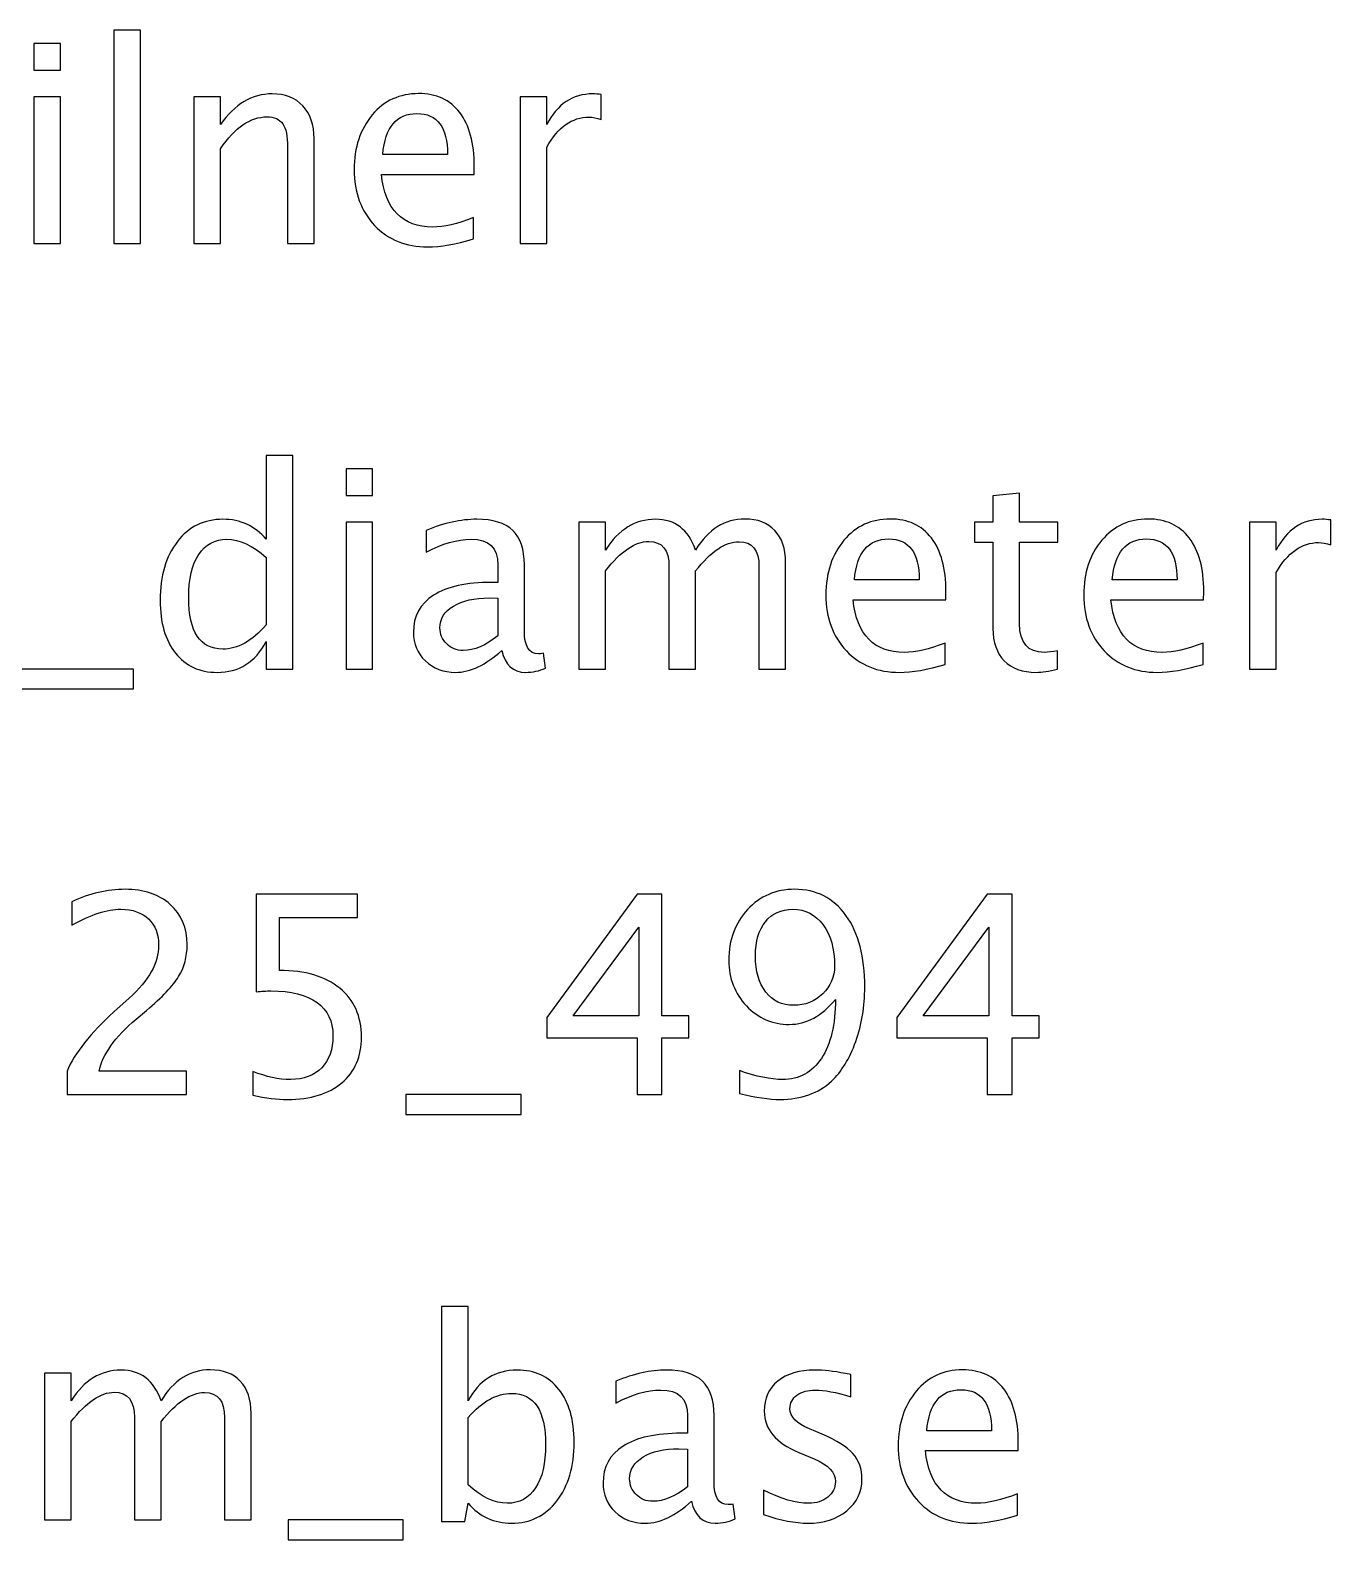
# Model space of a CAD drawing. Header units: centimetres. Extents: x -23.9 to 24.1, y -19.5 to 28.7.
# Drawn here: x 11.66 to 24.09, y 14.28 to 28.71 of the extents above; entities that cross this region are included whole.
import ezdxf

# ---------------------------------------------------------------- set-up
doc = ezdxf.new("R2010")
doc.units = ezdxf.units.CM
doc.header["$MEASUREMENT"] = 0
doc.layers.add('Layer 1', color=7, linetype='Continuous')

msp = doc.modelspace()

# ---------------------------------------------------------------- linework, layer by layer
at = {"layer": 'Layer 1'}
for points, knots in [([(11.6968, 28.32938), (11.6968, 28.32938), (11.6968, 28.58338), (11.6968, 28.58338), (11.6968, 28.58338), (11.6968, 28.58338), (11.9508, 28.58338), (11.9508, 28.58338), (11.9508, 28.58338), (11.9508, 28.58338), (11.9508, 28.32938), (11.9508, 28.32938), (11.9508, 28.32938), (11.9508, 28.32938), (11.6968, 28.32938), (11.6968, 28.32938)], [0, 0, 0, 0, 0.2, 0.2, 0.2, 0.2, 0.4, 0.4, 0.4, 0.4, 0.6, 0.6, 0.6, 0.6, 1, 1, 1, 1]), ([(12.46144, 26.67044), (12.46144, 26.67044), (12.46144, 28.71037), (12.46144, 28.71037), (12.46144, 28.71037), (12.46144, 28.71037), (12.71544, 28.71037), (12.71544, 28.71037), (12.71544, 28.71037), (12.71544, 28.71037), (12.71544, 26.67044), (12.71544, 26.67044), (12.71544, 26.67044), (12.71544, 26.67044), (12.46144, 26.67044), (12.46144, 26.67044)], [0, 0, 0, 0, 0.2, 0.2, 0.2, 0.2, 0.4, 0.4, 0.4, 0.4, 0.6, 0.6, 0.6, 0.6, 1, 1, 1, 1]), ([(11.6968, 26.67044), (11.6968, 26.67044), (11.6968, 28.07273), (11.6968, 28.07273), (11.6968, 28.07273), (11.6968, 28.07273), (11.9508, 28.07273), (11.9508, 28.07273), (11.9508, 28.07273), (11.9508, 28.07273), (11.9508, 26.67044), (11.9508, 26.67044), (11.9508, 26.67044), (11.9508, 26.67044), (11.6968, 26.67044), (11.6968, 26.67044)], [0, 0, 0, 0, 0.2, 0.2, 0.2, 0.2, 0.4, 0.4, 0.4, 0.4, 0.6, 0.6, 0.6, 0.6, 1, 1, 1, 1]), ([(13.22608, 26.67044), (13.22608, 26.67044), (13.22608, 28.07273), (13.22608, 28.07273), (13.22608, 28.07273), (13.22608, 28.07273), (13.48008, 28.07273), (13.48008, 28.07273), (13.48008, 28.07273), (13.48008, 28.07273), (13.48008, 27.80771), (13.48008, 27.80771), (13.48008, 27.80771), (13.61458, 28.00394), (13.7795, 28.10183), (13.97441, 28.10183), (13.97441, 28.10183), (14.097, 28.10183), (14.19445, 28.06347), (14.26633, 27.9863), (14.26633, 27.9863), (14.33821, 27.90957), (14.37437, 27.80594), (14.37437, 27.6763), (14.37437, 27.6763), (14.37437, 27.6763), (14.37437, 26.67044), (14.37437, 26.67044), (14.37437, 26.67044), (14.37437, 26.67044), (14.12037, 26.67044), (14.12037, 26.67044), (14.12037, 26.67044), (14.12037, 26.67044), (14.12037, 27.59339), (14.12037, 27.59339), (14.12037, 27.59339), (14.12037, 27.69746), (14.10494, 27.77155), (14.07451, 27.81564), (14.07451, 27.81564), (14.04364, 27.86018), (13.99293, 27.88223), (13.92193, 27.88223), (13.92193, 27.88223), (13.76583, 27.88223), (13.61854, 27.78037), (13.48008, 27.57664), (13.48008, 27.57664), (13.48008, 27.57664), (13.48008, 26.67044), (13.48008, 26.67044), (13.48008, 26.67044), (13.48008, 26.67044), (13.22608, 26.67044), (13.22608, 26.67044)], [0, 0, 0, 0, 0.06666667, 0.06666667, 0.06666667, 0.06666667, 0.13333333, 0.13333333, 0.13333333, 0.13333333, 0.2, 0.2, 0.2, 0.2, 0.26666667, 0.26666667, 0.26666667, 0.26666667, 0.33333333, 0.33333333, 0.33333333, 0.33333333, 0.4, 0.4, 0.4, 0.4, 0.46666667, 0.46666667, 0.46666667, 0.46666667, 0.53333333, 0.53333333, 0.53333333, 0.53333333, 0.6, 0.6, 0.6, 0.6, 0.66666667, 0.66666667, 0.66666667, 0.66666667, 0.73333333, 0.73333333, 0.73333333, 0.73333333, 0.8, 0.8, 0.8, 0.8, 0.86666667, 0.86666667, 0.86666667, 0.86666667, 1, 1, 1, 1]), ([(15.89749, 26.71542), (15.72683, 26.66427), (15.58087, 26.63869), (15.45916, 26.63869), (15.45916, 26.63869), (15.25146, 26.63869), (15.08257, 26.70748), (14.95249, 26.84462), (14.95249, 26.84462), (14.8224, 26.98177), (14.75713, 27.15948), (14.75713, 27.3782), (14.75713, 27.3782), (14.75713, 27.59031), (14.81446, 27.76449), (14.92955, 27.90075), (14.92955, 27.90075), (15.04465, 28.03657), (15.19193, 28.10448), (15.37141, 28.10448), (15.37141, 28.10448), (15.54118, 28.10448), (15.67259, 28.04407), (15.7652, 27.92324), (15.7652, 27.92324), (15.8578, 27.80241), (15.9041, 27.63132), (15.9041, 27.40951), (15.9041, 27.40951), (15.9041, 27.40951), (15.90278, 27.3319), (15.90278, 27.3319), (15.90278, 27.3319), (15.90278, 27.3319), (15.01643, 27.3319), (15.01643, 27.3319), (15.01643, 27.3319), (15.05347, 26.99676), (15.21707, 26.82919), (15.50679, 26.82919), (15.50679, 26.82919), (15.61306, 26.82919), (15.74315, 26.85918), (15.89749, 26.91915), (15.89749, 26.91915), (15.89749, 26.91915), (15.89749, 26.71542), (15.89749, 26.71542)], [0, 0, 0, 0, 0.07692308, 0.07692308, 0.07692308, 0.07692308, 0.15384615, 0.15384615, 0.15384615, 0.15384615, 0.23076923, 0.23076923, 0.23076923, 0.23076923, 0.30769231, 0.30769231, 0.30769231, 0.30769231, 0.38461538, 0.38461538, 0.38461538, 0.38461538, 0.46153846, 0.46153846, 0.46153846, 0.46153846, 0.53846154, 0.53846154, 0.53846154, 0.53846154, 0.61538462, 0.61538462, 0.61538462, 0.61538462, 0.69230769, 0.69230769, 0.69230769, 0.69230769, 0.76923077, 0.76923077, 0.76923077, 0.76923077, 0.84615385, 0.84615385, 0.84615385, 0.84615385, 1, 1, 1, 1]), ([(16.34243, 26.67044), (16.34243, 26.67044), (16.34243, 28.07273), (16.34243, 28.07273), (16.34243, 28.07273), (16.34243, 28.07273), (16.59643, 28.07273), (16.59643, 28.07273), (16.59643, 28.07273), (16.59643, 28.07273), (16.59643, 27.80771), (16.59643, 27.80771), (16.59643, 27.80771), (16.69741, 28.00394), (16.84381, 28.10183), (17.03608, 28.10183), (17.03608, 28.10183), (17.0621, 28.10183), (17.08944, 28.09963), (17.11766, 28.09522), (17.11766, 28.09522), (17.11766, 28.09522), (17.11766, 27.85754), (17.11766, 27.85754), (17.11766, 27.85754), (17.07356, 27.87209), (17.03476, 27.87958), (17.00124, 27.87958), (17.00124, 27.87958), (16.83985, 27.87958), (16.70491, 27.78433), (16.59643, 27.59339), (16.59643, 27.59339), (16.59643, 27.59339), (16.59643, 26.67044), (16.59643, 26.67044), (16.59643, 26.67044), (16.59643, 26.67044), (16.34243, 26.67044), (16.34243, 26.67044)], [0, 0, 0, 0, 0.09090909, 0.09090909, 0.09090909, 0.09090909, 0.18181818, 0.18181818, 0.18181818, 0.18181818, 0.27272727, 0.27272727, 0.27272727, 0.27272727, 0.36363636, 0.36363636, 0.36363636, 0.36363636, 0.45454545, 0.45454545, 0.45454545, 0.45454545, 0.54545455, 0.54545455, 0.54545455, 0.54545455, 0.63636364, 0.63636364, 0.63636364, 0.63636364, 0.72727273, 0.72727273, 0.72727273, 0.72727273, 0.81818182, 0.81818182, 0.81818182, 0.81818182, 1, 1, 1, 1]), ([(15.02966, 27.5224), (15.02966, 27.5224), (15.64878, 27.5224), (15.64878, 27.5224), (15.64878, 27.5224), (15.64878, 27.78345), (15.55132, 27.91398), (15.35686, 27.91398), (15.35686, 27.91398), (15.16106, 27.91398), (15.05214, 27.78345), (15.02966, 27.5224)], [0, 0, 0, 0, 0.25, 0.25, 0.25, 0.25, 0.5, 0.5, 0.5, 0.5, 1, 1, 1, 1]), ([(13.91644, 22.60468), (13.91644, 22.60468), (13.91644, 22.86794), (13.91644, 22.86794), (13.91644, 22.86794), (13.81281, 22.67127), (13.65671, 22.57293), (13.44813, 22.57293), (13.44813, 22.57293), (13.27879, 22.57293), (13.14562, 22.63423), (13.04861, 22.75726), (13.04861, 22.75726), (12.95159, 22.88029), (12.90308, 23.0483), (12.90308, 23.26129), (12.90308, 23.26129), (12.90308, 23.49412), (12.95821, 23.68153), (13.06801, 23.82353), (13.06801, 23.82353), (13.17825, 23.96508), (13.32289, 24.03607), (13.50237, 24.03607), (13.50237, 24.03607), (13.66861, 24.03607), (13.80708, 23.97257), (13.91644, 23.84513), (13.91644, 23.84513), (13.91644, 23.84513), (13.91644, 24.64461), (13.91644, 24.64461), (13.91644, 24.64461), (13.91644, 24.64461), (14.17044, 24.64461), (14.17044, 24.64461), (14.17044, 24.64461), (14.17044, 24.64461), (14.17044, 22.60468), (14.17044, 22.60468), (14.17044, 22.60468), (14.17044, 22.60468), (13.91644, 22.60468), (13.91644, 22.60468)], [0, 0, 0, 0, 0.08333333, 0.08333333, 0.08333333, 0.08333333, 0.16666667, 0.16666667, 0.16666667, 0.16666667, 0.25, 0.25, 0.25, 0.25, 0.33333333, 0.33333333, 0.33333333, 0.33333333, 0.41666667, 0.41666667, 0.41666667, 0.41666667, 0.5, 0.5, 0.5, 0.5, 0.58333333, 0.58333333, 0.58333333, 0.58333333, 0.66666667, 0.66666667, 0.66666667, 0.66666667, 0.75, 0.75, 0.75, 0.75, 0.83333333, 0.83333333, 0.83333333, 0.83333333, 1, 1, 1, 1]), ([(14.67932, 24.26362), (14.67932, 24.26362), (14.67932, 24.51762), (14.67932, 24.51762), (14.67932, 24.51762), (14.67932, 24.51762), (14.93332, 24.51762), (14.93332, 24.51762), (14.93332, 24.51762), (14.93332, 24.51762), (14.93332, 24.26362), (14.93332, 24.26362), (14.93332, 24.26362), (14.93332, 24.26362), (14.67932, 24.26362), (14.67932, 24.26362)], [0, 0, 0, 0, 0.2, 0.2, 0.2, 0.2, 0.4, 0.4, 0.4, 0.4, 0.6, 0.6, 0.6, 0.6, 1, 1, 1, 1]), ([(21.47645, 22.60512), (21.39796, 22.58351), (21.32961, 22.57293), (21.27184, 22.57293), (21.27184, 22.57293), (21.14219, 22.57293), (21.04121, 22.60997), (20.96889, 22.68405), (20.96889, 22.68405), (20.89613, 22.75814), (20.85997, 22.86088), (20.85997, 22.99274), (20.85997, 22.99274), (20.85997, 22.99274), (20.85997, 23.81647), (20.85997, 23.81647), (20.85997, 23.81647), (20.85997, 23.81647), (20.68447, 23.81647), (20.68447, 23.81647), (20.68447, 23.81647), (20.68447, 23.81647), (20.68447, 24.00697), (20.68447, 24.00697), (20.68447, 24.00697), (20.68447, 24.00697), (20.85997, 24.00697), (20.85997, 24.00697), (20.85997, 24.00697), (20.85997, 24.00697), (20.85997, 24.26053), (20.85997, 24.26053), (20.85997, 24.26053), (20.85997, 24.26053), (21.11397, 24.28478), (21.11397, 24.28478), (21.11397, 24.28478), (21.11397, 24.28478), (21.11397, 24.00697), (21.11397, 24.00697), (21.11397, 24.00697), (21.11397, 24.00697), (21.48174, 24.00697), (21.48174, 24.00697), (21.48174, 24.00697), (21.48174, 24.00697), (21.48174, 23.81647), (21.48174, 23.81647), (21.48174, 23.81647), (21.48174, 23.81647), (21.11397, 23.81647), (21.11397, 23.81647), (21.11397, 23.81647), (21.11397, 23.81647), (21.11397, 23.0386), (21.11397, 23.0386), (21.11397, 23.0386), (21.11397, 22.85515), (21.19379, 22.76343), (21.35298, 22.76343), (21.35298, 22.76343), (21.38693, 22.76343), (21.42794, 22.76916), (21.47645, 22.78019), (21.47645, 22.78019), (21.47645, 22.78019), (21.47645, 22.60512), (21.47645, 22.60512)], [0, 0, 0, 0, 0.05555556, 0.05555556, 0.05555556, 0.05555556, 0.11111111, 0.11111111, 0.11111111, 0.11111111, 0.16666667, 0.16666667, 0.16666667, 0.16666667, 0.22222222, 0.22222222, 0.22222222, 0.22222222, 0.27777778, 0.27777778, 0.27777778, 0.27777778, 0.33333333, 0.33333333, 0.33333333, 0.33333333, 0.38888889, 0.38888889, 0.38888889, 0.38888889, 0.44444444, 0.44444444, 0.44444444, 0.44444444, 0.5, 0.5, 0.5, 0.5, 0.55555556, 0.55555556, 0.55555556, 0.55555556, 0.61111111, 0.61111111, 0.61111111, 0.61111111, 0.66666667, 0.66666667, 0.66666667, 0.66666667, 0.72222222, 0.72222222, 0.72222222, 0.72222222, 0.77777778, 0.77777778, 0.77777778, 0.77777778, 0.83333333, 0.83333333, 0.83333333, 0.83333333, 0.88888889, 0.88888889, 0.88888889, 0.88888889, 1, 1, 1, 1]), ([(14.67932, 22.60468), (14.67932, 22.60468), (14.67932, 24.00697), (14.67932, 24.00697), (14.67932, 24.00697), (14.67932, 24.00697), (14.93332, 24.00697), (14.93332, 24.00697), (14.93332, 24.00697), (14.93332, 24.00697), (14.93332, 22.60468), (14.93332, 22.60468), (14.93332, 22.60468), (14.93332, 22.60468), (14.67932, 22.60468), (14.67932, 22.60468)], [0, 0, 0, 0, 0.2, 0.2, 0.2, 0.2, 0.4, 0.4, 0.4, 0.4, 0.6, 0.6, 0.6, 0.6, 1, 1, 1, 1]), ([(16.16671, 22.78327), (16.01414, 22.64304), (15.86729, 22.57293), (15.72618, 22.57293), (15.72618, 22.57293), (15.61021, 22.57293), (15.51363, 22.60909), (15.43735, 22.68185), (15.43735, 22.68185), (15.36062, 22.75461), (15.32225, 22.84633), (15.32225, 22.95702), (15.32225, 22.95702), (15.32225, 23.11003), (15.38663, 23.22777), (15.5154, 23.30979), (15.5154, 23.30979), (15.64416, 23.39181), (15.82893, 23.43282), (16.0697, 23.43282), (16.0697, 23.43282), (16.0697, 23.43282), (16.12923, 23.43282), (16.12923, 23.43282), (16.12923, 23.43282), (16.12923, 23.43282), (16.12923, 23.60172), (16.12923, 23.60172), (16.12923, 23.60172), (16.12923, 23.76444), (16.04456, 23.84557), (15.87479, 23.84557), (15.87479, 23.84557), (15.74338, 23.84557), (15.59962, 23.80412), (15.44396, 23.72122), (15.44396, 23.72122), (15.44396, 23.72122), (15.44396, 23.93024), (15.44396, 23.93024), (15.44396, 23.93024), (15.61506, 24.0008), (15.77645, 24.03607), (15.92771, 24.03607), (15.92771, 24.03607), (16.08337, 24.03607), (16.19846, 24.0008), (16.2721, 23.9298), (16.2721, 23.9298), (16.34619, 23.8588), (16.38323, 23.74944), (16.38323, 23.60172), (16.38323, 23.60172), (16.38323, 23.60172), (16.38323, 22.96804), (16.38323, 22.96804), (16.38323, 22.96804), (16.38323, 22.82296), (16.42777, 22.7502), (16.51728, 22.7502), (16.51728, 22.7502), (16.52831, 22.7502), (16.54462, 22.75196), (16.56623, 22.75549), (16.56623, 22.75549), (16.56623, 22.75549), (16.58431, 22.61438), (16.58431, 22.61438), (16.58431, 22.61438), (16.52655, 22.5866), (16.46305, 22.57293), (16.39337, 22.57293), (16.39337, 22.57293), (16.27475, 22.57293), (16.19934, 22.64304), (16.16671, 22.78327)], [0, 0, 0, 0, 0.05, 0.05, 0.05, 0.05, 0.1, 0.1, 0.1, 0.1, 0.15, 0.15, 0.15, 0.15, 0.2, 0.2, 0.2, 0.2, 0.25, 0.25, 0.25, 0.25, 0.3, 0.3, 0.3, 0.3, 0.35, 0.35, 0.35, 0.35, 0.4, 0.4, 0.4, 0.4, 0.45, 0.45, 0.45, 0.45, 0.5, 0.5, 0.5, 0.5, 0.55, 0.55, 0.55, 0.55, 0.6, 0.6, 0.6, 0.6, 0.65, 0.65, 0.65, 0.65, 0.7, 0.7, 0.7, 0.7, 0.75, 0.75, 0.75, 0.75, 0.8, 0.8, 0.8, 0.8, 0.85, 0.85, 0.85, 0.85, 0.9, 0.9, 0.9, 0.9, 1, 1, 1, 1]), ([(16.9049, 22.60468), (16.9049, 22.60468), (16.9049, 24.00697), (16.9049, 24.00697), (16.9049, 24.00697), (16.9049, 24.00697), (17.1589, 24.00697), (17.1589, 24.00697), (17.1589, 24.00697), (17.1589, 24.00697), (17.1589, 23.74195), (17.1589, 23.74195), (17.1589, 23.74195), (17.28281, 23.93818), (17.44156, 24.03607), (17.63603, 24.03607), (17.63603, 24.03607), (17.82344, 24.03607), (17.95088, 23.93818), (18.01879, 23.74195), (18.01879, 23.74195), (18.13918, 23.93994), (18.29617, 24.03872), (18.48887, 24.03872), (18.48887, 24.03872), (18.6119, 24.03872), (18.70759, 24.00256), (18.77594, 23.9298), (18.77594, 23.9298), (18.84429, 23.85704), (18.87869, 23.75518), (18.87869, 23.62421), (18.87869, 23.62421), (18.87869, 23.62421), (18.87869, 22.60468), (18.87869, 22.60468), (18.87869, 22.60468), (18.87869, 22.60468), (18.62469, 22.60468), (18.62469, 22.60468), (18.62469, 22.60468), (18.62469, 22.60468), (18.62469, 23.58231), (18.62469, 23.58231), (18.62469, 23.58231), (18.62469, 23.74195), (18.56119, 23.82176), (18.43419, 23.82176), (18.43419, 23.82176), (18.30234, 23.82176), (18.16387, 23.72872), (18.01879, 23.54219), (18.01879, 23.54219), (18.01879, 23.54219), (18.01879, 22.60468), (18.01879, 22.60468), (18.01879, 22.60468), (18.01879, 22.60468), (17.76479, 22.60468), (17.76479, 22.60468), (17.76479, 22.60468), (17.76479, 22.60468), (17.76479, 23.5832), (17.76479, 23.5832), (17.76479, 23.5832), (17.76479, 23.74415), (17.70041, 23.82441), (17.57121, 23.82441), (17.57121, 23.82441), (17.44289, 23.82441), (17.3053, 23.73092), (17.1589, 23.54351), (17.1589, 23.54351), (17.1589, 23.54351), (17.1589, 22.60468), (17.1589, 22.60468), (17.1589, 22.60468), (17.1589, 22.60468), (16.9049, 22.60468), (16.9049, 22.60468)], [0, 0, 0, 0, 0.04761905, 0.04761905, 0.04761905, 0.04761905, 0.0952381, 0.0952381, 0.0952381, 0.0952381, 0.14285714, 0.14285714, 0.14285714, 0.14285714, 0.19047619, 0.19047619, 0.19047619, 0.19047619, 0.23809524, 0.23809524, 0.23809524, 0.23809524, 0.28571429, 0.28571429, 0.28571429, 0.28571429, 0.33333333, 0.33333333, 0.33333333, 0.33333333, 0.38095238, 0.38095238, 0.38095238, 0.38095238, 0.42857143, 0.42857143, 0.42857143, 0.42857143, 0.47619048, 0.47619048, 0.47619048, 0.47619048, 0.52380952, 0.52380952, 0.52380952, 0.52380952, 0.57142857, 0.57142857, 0.57142857, 0.57142857, 0.61904762, 0.61904762, 0.61904762, 0.61904762, 0.66666667, 0.66666667, 0.66666667, 0.66666667, 0.71428571, 0.71428571, 0.71428571, 0.71428571, 0.76190476, 0.76190476, 0.76190476, 0.76190476, 0.80952381, 0.80952381, 0.80952381, 0.80952381, 0.85714286, 0.85714286, 0.85714286, 0.85714286, 0.9047619, 0.9047619, 0.9047619, 0.9047619, 1, 1, 1, 1]), ([(20.40445, 22.64966), (20.23379, 22.59851), (20.08783, 22.57293), (19.96612, 22.57293), (19.96612, 22.57293), (19.75842, 22.57293), (19.58953, 22.64172), (19.45945, 22.77886), (19.45945, 22.77886), (19.32936, 22.91601), (19.26409, 23.09372), (19.26409, 23.31244), (19.26409, 23.31244), (19.26409, 23.52455), (19.32142, 23.69873), (19.43651, 23.83499), (19.43651, 23.83499), (19.55161, 23.97081), (19.69889, 24.03872), (19.87837, 24.03872), (19.87837, 24.03872), (20.04814, 24.03872), (20.17955, 23.97831), (20.27216, 23.85748), (20.27216, 23.85748), (20.36476, 23.73665), (20.41106, 23.56556), (20.41106, 23.34375), (20.41106, 23.34375), (20.41106, 23.34375), (20.40974, 23.26614), (20.40974, 23.26614), (20.40974, 23.26614), (20.40974, 23.26614), (19.52339, 23.26614), (19.52339, 23.26614), (19.52339, 23.26614), (19.56043, 22.931), (19.72403, 22.76343), (20.01375, 22.76343), (20.01375, 22.76343), (20.12002, 22.76343), (20.25011, 22.79342), (20.40445, 22.85339), (20.40445, 22.85339), (20.40445, 22.85339), (20.40445, 22.64966), (20.40445, 22.64966)], [0, 0, 0, 0, 0.07692308, 0.07692308, 0.07692308, 0.07692308, 0.15384615, 0.15384615, 0.15384615, 0.15384615, 0.23076923, 0.23076923, 0.23076923, 0.23076923, 0.30769231, 0.30769231, 0.30769231, 0.30769231, 0.38461538, 0.38461538, 0.38461538, 0.38461538, 0.46153846, 0.46153846, 0.46153846, 0.46153846, 0.53846154, 0.53846154, 0.53846154, 0.53846154, 0.61538462, 0.61538462, 0.61538462, 0.61538462, 0.69230769, 0.69230769, 0.69230769, 0.69230769, 0.76923077, 0.76923077, 0.76923077, 0.76923077, 0.84615385, 0.84615385, 0.84615385, 0.84615385, 1, 1, 1, 1]), ([(22.86816, 22.64966), (22.6975, 22.59851), (22.55154, 22.57293), (22.42983, 22.57293), (22.42983, 22.57293), (22.22213, 22.57293), (22.05324, 22.64172), (21.92316, 22.77886), (21.92316, 22.77886), (21.79307, 22.91601), (21.7278, 23.09372), (21.7278, 23.31244), (21.7278, 23.31244), (21.7278, 23.52455), (21.78513, 23.69873), (21.90022, 23.83499), (21.90022, 23.83499), (22.01532, 23.97081), (22.1626, 24.03872), (22.34208, 24.03872), (22.34208, 24.03872), (22.51185, 24.03872), (22.64326, 23.97831), (22.73587, 23.85748), (22.73587, 23.85748), (22.82847, 23.73665), (22.87477, 23.56556), (22.87477, 23.34375), (22.87477, 23.34375), (22.87477, 23.34375), (22.87345, 23.26614), (22.87345, 23.26614), (22.87345, 23.26614), (22.87345, 23.26614), (21.9871, 23.26614), (21.9871, 23.26614), (21.9871, 23.26614), (22.02414, 22.931), (22.18774, 22.76343), (22.47746, 22.76343), (22.47746, 22.76343), (22.58373, 22.76343), (22.71382, 22.79342), (22.86816, 22.85339), (22.86816, 22.85339), (22.86816, 22.85339), (22.86816, 22.64966), (22.86816, 22.64966)], [0, 0, 0, 0, 0.07692308, 0.07692308, 0.07692308, 0.07692308, 0.15384615, 0.15384615, 0.15384615, 0.15384615, 0.23076923, 0.23076923, 0.23076923, 0.23076923, 0.30769231, 0.30769231, 0.30769231, 0.30769231, 0.38461538, 0.38461538, 0.38461538, 0.38461538, 0.46153846, 0.46153846, 0.46153846, 0.46153846, 0.53846154, 0.53846154, 0.53846154, 0.53846154, 0.61538462, 0.61538462, 0.61538462, 0.61538462, 0.69230769, 0.69230769, 0.69230769, 0.69230769, 0.76923077, 0.76923077, 0.76923077, 0.76923077, 0.84615385, 0.84615385, 0.84615385, 0.84615385, 1, 1, 1, 1]), ([(23.3131, 22.60468), (23.3131, 22.60468), (23.3131, 24.00697), (23.3131, 24.00697), (23.3131, 24.00697), (23.3131, 24.00697), (23.5671, 24.00697), (23.5671, 24.00697), (23.5671, 24.00697), (23.5671, 24.00697), (23.5671, 23.74195), (23.5671, 23.74195), (23.5671, 23.74195), (23.66808, 23.93818), (23.81448, 24.03607), (24.00675, 24.03607), (24.00675, 24.03607), (24.03277, 24.03607), (24.06011, 24.03387), (24.08833, 24.02946), (24.08833, 24.02946), (24.08833, 24.02946), (24.08833, 23.79178), (24.08833, 23.79178), (24.08833, 23.79178), (24.04423, 23.80633), (24.00543, 23.81382), (23.97191, 23.81382), (23.97191, 23.81382), (23.81052, 23.81382), (23.67558, 23.71857), (23.5671, 23.52763), (23.5671, 23.52763), (23.5671, 23.52763), (23.5671, 22.60468), (23.5671, 22.60468), (23.5671, 22.60468), (23.5671, 22.60468), (23.3131, 22.60468), (23.3131, 22.60468)], [0, 0, 0, 0, 0.09090909, 0.09090909, 0.09090909, 0.09090909, 0.18181818, 0.18181818, 0.18181818, 0.18181818, 0.27272727, 0.27272727, 0.27272727, 0.27272727, 0.36363636, 0.36363636, 0.36363636, 0.36363636, 0.45454545, 0.45454545, 0.45454545, 0.45454545, 0.54545455, 0.54545455, 0.54545455, 0.54545455, 0.63636364, 0.63636364, 0.63636364, 0.63636364, 0.72727273, 0.72727273, 0.72727273, 0.72727273, 0.81818182, 0.81818182, 0.81818182, 0.81818182, 1, 1, 1, 1]), ([(13.91644, 23.67139), (13.78459, 23.78737), (13.65979, 23.84557), (13.54161, 23.84557), (13.54161, 23.84557), (13.4252, 23.84557), (13.33524, 23.79707), (13.2713, 23.69961), (13.2713, 23.69961), (13.20736, 23.6026), (13.17561, 23.46502), (13.17561, 23.28686), (13.17561, 23.28686), (13.17561, 22.95922), (13.28408, 22.79518), (13.50148, 22.79518), (13.50148, 22.79518), (13.64259, 22.79518), (13.78106, 22.87235), (13.91644, 23.02625), (13.91644, 23.02625), (13.91644, 23.02625), (13.91644, 23.67139), (13.91644, 23.67139)], [0, 0, 0, 0, 0.14285714, 0.14285714, 0.14285714, 0.14285714, 0.28571429, 0.28571429, 0.28571429, 0.28571429, 0.42857143, 0.42857143, 0.42857143, 0.42857143, 0.57142857, 0.57142857, 0.57142857, 0.57142857, 0.71428571, 0.71428571, 0.71428571, 0.71428571, 1, 1, 1, 1]), ([(19.53662, 23.45664), (19.53662, 23.45664), (20.15574, 23.45664), (20.15574, 23.45664), (20.15574, 23.45664), (20.15574, 23.71769), (20.05828, 23.84822), (19.86382, 23.84822), (19.86382, 23.84822), (19.66802, 23.84822), (19.5591, 23.71769), (19.53662, 23.45664)], [0, 0, 0, 0, 0.25, 0.25, 0.25, 0.25, 0.5, 0.5, 0.5, 0.5, 1, 1, 1, 1]), ([(22.00033, 23.45664), (22.00033, 23.45664), (22.61945, 23.45664), (22.61945, 23.45664), (22.61945, 23.45664), (22.61945, 23.71769), (22.52199, 23.84822), (22.32753, 23.84822), (22.32753, 23.84822), (22.13173, 23.84822), (22.02281, 23.71769), (22.00033, 23.45664)], [0, 0, 0, 0, 0.25, 0.25, 0.25, 0.25, 0.5, 0.5, 0.5, 0.5, 1, 1, 1, 1]), ([(16.12923, 22.92174), (16.12923, 22.92174), (16.12923, 23.28201), (16.12923, 23.28201), (16.12923, 23.28201), (16.12923, 23.28201), (16.04765, 23.28466), (16.04765, 23.28466), (16.04765, 23.28466), (15.90654, 23.28466), (15.79277, 23.25864), (15.7059, 23.20661), (15.7059, 23.20661), (15.61947, 23.15413), (15.57625, 23.0849), (15.57625, 22.99847), (15.57625, 22.99847), (15.57625, 22.93805), (15.59786, 22.8869), (15.64063, 22.84501), (15.64063, 22.84501), (15.68385, 22.80312), (15.73632, 22.78195), (15.7985, 22.78195), (15.7985, 22.78195), (15.90433, 22.78195), (16.01458, 22.82869), (16.12923, 22.92174)], [0, 0, 0, 0, 0.125, 0.125, 0.125, 0.125, 0.25, 0.25, 0.25, 0.25, 0.375, 0.375, 0.375, 0.375, 0.5, 0.5, 0.5, 0.5, 0.625, 0.625, 0.625, 0.625, 0.75, 0.75, 0.75, 0.75, 1, 1, 1, 1]), ([(11.54842, 22.41418), (11.54842, 22.41418), (11.54842, 22.60468), (11.54842, 22.60468), (11.54842, 22.60468), (11.54842, 22.60468), (12.64909, 22.60468), (12.64909, 22.60468), (12.64909, 22.60468), (12.64909, 22.60468), (12.64909, 22.41418), (12.64909, 22.41418), (12.64909, 22.41418), (12.64909, 22.41418), (11.54842, 22.41418), (11.54842, 22.41418)], [0, 0, 0, 0, 0.2, 0.2, 0.2, 0.2, 0.4, 0.4, 0.4, 0.4, 0.6, 0.6, 0.6, 0.6, 1, 1, 1, 1]), ([(12.01297, 18.53892), (12.01297, 18.53892), (12.01297, 18.76117), (12.01297, 18.76117), (12.01297, 18.76117), (12.08706, 18.93447), (12.23655, 19.12365), (12.46188, 19.32782), (12.46188, 19.32782), (12.46188, 19.32782), (12.6074, 19.45835), (12.6074, 19.45835), (12.6074, 19.45835), (12.79482, 19.62856), (12.88874, 19.79701), (12.88874, 19.96458), (12.88874, 19.96458), (12.88874, 20.07174), (12.85655, 20.15552), (12.79261, 20.21682), (12.79261, 20.21682), (12.72867, 20.27811), (12.64004, 20.30898), (12.52759, 20.30898), (12.52759, 20.30898), (12.39618, 20.30898), (12.24052, 20.25871), (12.0606, 20.15817), (12.0606, 20.15817), (12.0606, 20.15817), (12.0606, 20.38042), (12.0606, 20.38042), (12.0606, 20.38042), (12.23037, 20.45979), (12.39927, 20.49948), (12.56772, 20.49948), (12.56772, 20.49948), (12.74675, 20.49948), (12.89051, 20.45141), (12.99899, 20.35484), (12.99899, 20.35484), (13.10702, 20.25827), (13.16126, 20.13039), (13.16126, 19.97075), (13.16126, 19.97075), (13.16126, 19.8561), (13.13392, 19.75424), (13.07924, 19.6656), (13.07924, 19.6656), (13.02412, 19.57653), (12.92226, 19.46893), (12.77277, 19.34193), (12.77277, 19.34193), (12.77277, 19.34193), (12.67443, 19.25814), (12.67443, 19.25814), (12.67443, 19.25814), (12.46982, 19.08484), (12.35164, 18.91904), (12.31989, 18.76117), (12.31989, 18.76117), (12.31989, 18.76117), (13.15333, 18.76117), (13.15333, 18.76117), (13.15333, 18.76117), (13.15333, 18.76117), (13.15333, 18.53892), (13.15333, 18.53892), (13.15333, 18.53892), (13.15333, 18.53892), (12.01297, 18.53892), (12.01297, 18.53892)], [0, 0, 0, 0, 0.05263158, 0.05263158, 0.05263158, 0.05263158, 0.10526316, 0.10526316, 0.10526316, 0.10526316, 0.15789474, 0.15789474, 0.15789474, 0.15789474, 0.21052632, 0.21052632, 0.21052632, 0.21052632, 0.26315789, 0.26315789, 0.26315789, 0.26315789, 0.31578947, 0.31578947, 0.31578947, 0.31578947, 0.36842105, 0.36842105, 0.36842105, 0.36842105, 0.42105263, 0.42105263, 0.42105263, 0.42105263, 0.47368421, 0.47368421, 0.47368421, 0.47368421, 0.52631579, 0.52631579, 0.52631579, 0.52631579, 0.57894737, 0.57894737, 0.57894737, 0.57894737, 0.63157895, 0.63157895, 0.63157895, 0.63157895, 0.68421053, 0.68421053, 0.68421053, 0.68421053, 0.73684211, 0.73684211, 0.73684211, 0.73684211, 0.78947368, 0.78947368, 0.78947368, 0.78947368, 0.84210526, 0.84210526, 0.84210526, 0.84210526, 0.89473684, 0.89473684, 0.89473684, 0.89473684, 1, 1, 1, 1]), ([(18.43705, 18.5495), (18.43705, 18.5495), (18.43705, 18.76646), (18.43705, 18.76646), (18.43705, 18.76646), (18.59889, 18.71002), (18.73647, 18.68179), (18.85025, 18.68179), (18.85025, 18.68179), (19.00855, 18.68179), (19.13247, 18.74926), (19.22154, 18.8842), (19.22154, 18.8842), (19.31062, 19.01914), (19.35516, 19.20699), (19.35516, 19.44732), (19.35516, 19.44732), (19.22595, 19.28813), (19.07911, 19.20831), (18.91419, 19.20831), (18.91419, 19.20831), (18.75323, 19.20831), (18.61653, 19.26741), (18.50452, 19.38603), (18.50452, 19.38603), (18.39252, 19.50465), (18.33651, 19.64885), (18.33651, 19.8195), (18.33651, 19.8195), (18.33651, 20.01529), (18.39604, 20.17757), (18.51555, 20.30633), (18.51555, 20.30633), (18.63461, 20.4351), (18.78454, 20.49948), (18.96534, 20.49948), (18.96534, 20.49948), (19.17304, 20.49948), (19.33664, 20.41614), (19.45614, 20.24945), (19.45614, 20.24945), (19.57564, 20.08276), (19.63562, 19.85478), (19.63562, 19.56506), (19.63562, 19.56506), (19.63562, 19.38073), (19.60695, 19.20743), (19.54919, 19.04516), (19.54919, 19.04516), (19.49142, 18.88244), (19.41425, 18.75632), (19.31679, 18.66592), (19.31679, 18.66592), (19.19244, 18.5495), (19.0284, 18.4913), (18.82555, 18.4913), (18.82555, 18.4913), (18.72545, 18.4913), (18.59625, 18.5107), (18.43705, 18.5495)], [0, 0, 0, 0, 0.0625, 0.0625, 0.0625, 0.0625, 0.125, 0.125, 0.125, 0.125, 0.1875, 0.1875, 0.1875, 0.1875, 0.25, 0.25, 0.25, 0.25, 0.3125, 0.3125, 0.3125, 0.3125, 0.375, 0.375, 0.375, 0.375, 0.4375, 0.4375, 0.4375, 0.4375, 0.5, 0.5, 0.5, 0.5, 0.5625, 0.5625, 0.5625, 0.5625, 0.625, 0.625, 0.625, 0.625, 0.6875, 0.6875, 0.6875, 0.6875, 0.75, 0.75, 0.75, 0.75, 0.8125, 0.8125, 0.8125, 0.8125, 0.875, 0.875, 0.875, 0.875, 1, 1, 1, 1]), ([(13.78921, 18.53098), (13.78921, 18.53098), (13.78921, 18.75852), (13.78921, 18.75852), (13.78921, 18.75852), (13.91577, 18.70737), (14.03571, 18.68179), (14.15037, 18.68179), (14.15037, 18.68179), (14.2756, 18.68179), (14.37438, 18.71884), (14.44626, 18.79292), (14.44626, 18.79292), (14.51814, 18.867), (14.55386, 18.96887), (14.55386, 19.09851), (14.55386, 19.09851), (14.55386, 19.23786), (14.50314, 19.34458), (14.40172, 19.41822), (14.40172, 19.41822), (14.3003, 19.49186), (14.15345, 19.52846), (13.96163, 19.52846), (13.96163, 19.52846), (13.91709, 19.52846), (13.86991, 19.52537), (13.82096, 19.5192), (13.82096, 19.5192), (13.82096, 19.5192), (13.82096, 20.45186), (13.82096, 20.45186), (13.82096, 20.45186), (13.82096, 20.45186), (14.78933, 20.45186), (14.78933, 20.45186), (14.78933, 20.45186), (14.78933, 20.45186), (14.78933, 20.22961), (14.78933, 20.22961), (14.78933, 20.22961), (14.78933, 20.22961), (14.04321, 20.22961), (14.04321, 20.22961), (14.04321, 20.22961), (14.04321, 20.22961), (14.04321, 19.72425), (14.04321, 19.72425), (14.04321, 19.72425), (14.28927, 19.72425), (14.4811, 19.66781), (14.61912, 19.55492), (14.61912, 19.55492), (14.75714, 19.44247), (14.82638, 19.28637), (14.82638, 19.08661), (14.82638, 19.08661), (14.82638, 18.90052), (14.76376, 18.755), (14.63852, 18.6496), (14.63852, 18.6496), (14.51329, 18.54421), (14.34043, 18.4913), (14.11994, 18.4913), (14.11994, 18.4913), (14.0216, 18.4913), (13.91136, 18.50452), (13.78921, 18.53098)], [0, 0, 0, 0, 0.05555556, 0.05555556, 0.05555556, 0.05555556, 0.11111111, 0.11111111, 0.11111111, 0.11111111, 0.16666667, 0.16666667, 0.16666667, 0.16666667, 0.22222222, 0.22222222, 0.22222222, 0.22222222, 0.27777778, 0.27777778, 0.27777778, 0.27777778, 0.33333333, 0.33333333, 0.33333333, 0.33333333, 0.38888889, 0.38888889, 0.38888889, 0.38888889, 0.44444444, 0.44444444, 0.44444444, 0.44444444, 0.5, 0.5, 0.5, 0.5, 0.55555556, 0.55555556, 0.55555556, 0.55555556, 0.61111111, 0.61111111, 0.61111111, 0.61111111, 0.66666667, 0.66666667, 0.66666667, 0.66666667, 0.72222222, 0.72222222, 0.72222222, 0.72222222, 0.77777778, 0.77777778, 0.77777778, 0.77777778, 0.83333333, 0.83333333, 0.83333333, 0.83333333, 0.88888889, 0.88888889, 0.88888889, 0.88888889, 1, 1, 1, 1]), ([(17.45986, 18.53892), (17.45986, 18.53892), (17.45986, 19.08132), (17.45986, 19.08132), (17.45986, 19.08132), (17.45986, 19.08132), (16.59732, 19.08132), (16.59732, 19.08132), (16.59732, 19.08132), (16.59732, 19.08132), (16.59732, 19.27446), (16.59732, 19.27446), (16.59732, 19.27446), (16.59732, 19.27446), (17.45986, 20.45186), (17.45986, 20.45186), (17.45986, 20.45186), (17.45986, 20.45186), (17.69798, 20.45186), (17.69798, 20.45186), (17.69798, 20.45186), (17.69798, 20.45186), (17.69798, 19.29034), (17.69798, 19.29034), (17.69798, 19.29034), (17.69798, 19.29034), (17.95463, 19.29034), (17.95463, 19.29034), (17.95463, 19.29034), (17.95463, 19.29034), (17.95463, 19.08132), (17.95463, 19.08132), (17.95463, 19.08132), (17.95463, 19.08132), (17.69798, 19.08132), (17.69798, 19.08132), (17.69798, 19.08132), (17.69798, 19.08132), (17.69798, 18.53892), (17.69798, 18.53892), (17.69798, 18.53892), (17.69798, 18.53892), (17.45986, 18.53892), (17.45986, 18.53892)], [0, 0, 0, 0, 0.08333333, 0.08333333, 0.08333333, 0.08333333, 0.16666667, 0.16666667, 0.16666667, 0.16666667, 0.25, 0.25, 0.25, 0.25, 0.33333333, 0.33333333, 0.33333333, 0.33333333, 0.41666667, 0.41666667, 0.41666667, 0.41666667, 0.5, 0.5, 0.5, 0.5, 0.58333333, 0.58333333, 0.58333333, 0.58333333, 0.66666667, 0.66666667, 0.66666667, 0.66666667, 0.75, 0.75, 0.75, 0.75, 0.83333333, 0.83333333, 0.83333333, 0.83333333, 1, 1, 1, 1]), ([(20.80596, 18.53892), (20.80596, 18.53892), (20.80596, 19.08132), (20.80596, 19.08132), (20.80596, 19.08132), (20.80596, 19.08132), (19.94342, 19.08132), (19.94342, 19.08132), (19.94342, 19.08132), (19.94342, 19.08132), (19.94342, 19.27446), (19.94342, 19.27446), (19.94342, 19.27446), (19.94342, 19.27446), (20.80596, 20.45186), (20.80596, 20.45186), (20.80596, 20.45186), (20.80596, 20.45186), (21.04408, 20.45186), (21.04408, 20.45186), (21.04408, 20.45186), (21.04408, 20.45186), (21.04408, 19.29034), (21.04408, 19.29034), (21.04408, 19.29034), (21.04408, 19.29034), (21.30073, 19.29034), (21.30073, 19.29034), (21.30073, 19.29034), (21.30073, 19.29034), (21.30073, 19.08132), (21.30073, 19.08132), (21.30073, 19.08132), (21.30073, 19.08132), (21.04408, 19.08132), (21.04408, 19.08132), (21.04408, 19.08132), (21.04408, 19.08132), (21.04408, 18.53892), (21.04408, 18.53892), (21.04408, 18.53892), (21.04408, 18.53892), (20.80596, 18.53892), (20.80596, 18.53892)], [0, 0, 0, 0, 0.08333333, 0.08333333, 0.08333333, 0.08333333, 0.16666667, 0.16666667, 0.16666667, 0.16666667, 0.25, 0.25, 0.25, 0.25, 0.33333333, 0.33333333, 0.33333333, 0.33333333, 0.41666667, 0.41666667, 0.41666667, 0.41666667, 0.5, 0.5, 0.5, 0.5, 0.58333333, 0.58333333, 0.58333333, 0.58333333, 0.66666667, 0.66666667, 0.66666667, 0.66666667, 0.75, 0.75, 0.75, 0.75, 0.83333333, 0.83333333, 0.83333333, 0.83333333, 1, 1, 1, 1]), ([(18.59051, 19.86272), (18.59051, 19.7172), (18.62359, 19.6021), (18.68973, 19.51744), (18.68973, 19.51744), (18.75588, 19.43321), (18.84495, 19.39088), (18.9574, 19.39088), (18.9574, 19.39088), (19.06544, 19.39088), (19.1576, 19.42748), (19.23345, 19.50068), (19.23345, 19.50068), (19.3093, 19.57388), (19.34722, 19.66252), (19.34722, 19.7657), (19.34722, 19.7657), (19.34722, 19.92886), (19.31062, 20.06027), (19.23698, 20.15949), (19.23698, 20.15949), (19.16378, 20.25915), (19.06764, 20.30898), (18.94814, 20.30898), (18.94814, 20.30898), (18.83657, 20.30898), (18.74926, 20.26929), (18.68576, 20.18992), (18.68576, 20.18992), (18.62226, 20.11054), (18.59051, 20.00162), (18.59051, 19.86272)], [0, 0, 0, 0, 0.11111111, 0.11111111, 0.11111111, 0.11111111, 0.22222222, 0.22222222, 0.22222222, 0.22222222, 0.33333333, 0.33333333, 0.33333333, 0.33333333, 0.44444444, 0.44444444, 0.44444444, 0.44444444, 0.55555556, 0.55555556, 0.55555556, 0.55555556, 0.66666667, 0.66666667, 0.66666667, 0.66666667, 0.77777778, 0.77777778, 0.77777778, 0.77777778, 1, 1, 1, 1]), ([(16.84823, 19.29034), (16.84823, 19.29034), (17.47573, 19.29034), (17.47573, 19.29034), (17.47573, 19.29034), (17.47573, 19.29034), (17.47573, 20.13788), (17.47573, 20.13788), (17.47573, 20.13788), (17.47573, 20.13788), (16.84823, 19.29034), (16.84823, 19.29034)], [0, 0, 0, 0, 0.25, 0.25, 0.25, 0.25, 0.5, 0.5, 0.5, 0.5, 1, 1, 1, 1]), ([(20.19433, 19.29034), (20.19433, 19.29034), (20.82183, 19.29034), (20.82183, 19.29034), (20.82183, 19.29034), (20.82183, 19.29034), (20.82183, 20.13788), (20.82183, 20.13788), (20.82183, 20.13788), (20.82183, 20.13788), (20.19433, 19.29034), (20.19433, 19.29034)], [0, 0, 0, 0, 0.25, 0.25, 0.25, 0.25, 0.5, 0.5, 0.5, 0.5, 1, 1, 1, 1]), ([(15.25059, 18.34842), (15.25059, 18.34842), (15.25059, 18.53892), (15.25059, 18.53892), (15.25059, 18.53892), (15.25059, 18.53892), (16.35126, 18.53892), (16.35126, 18.53892), (16.35126, 18.53892), (16.35126, 18.53892), (16.35126, 18.34842), (16.35126, 18.34842), (16.35126, 18.34842), (16.35126, 18.34842), (15.25059, 18.34842), (15.25059, 18.34842)], [0, 0, 0, 0, 0.2, 0.2, 0.2, 0.2, 0.4, 0.4, 0.4, 0.4, 0.6, 0.6, 0.6, 0.6, 1, 1, 1, 1]), ([(15.59124, 14.45729), (15.59124, 14.45729), (15.59124, 16.51309), (15.59124, 16.51309), (15.59124, 16.51309), (15.59124, 16.51309), (15.84524, 16.51309), (15.84524, 16.51309), (15.84524, 16.51309), (15.84524, 16.51309), (15.84524, 15.61043), (15.84524, 15.61043), (15.84524, 15.61043), (15.94931, 15.80666), (16.10585, 15.90455), (16.31443, 15.90455), (16.31443, 15.90455), (16.48333, 15.90455), (16.61606, 15.84326), (16.71307, 15.72023), (16.71307, 15.72023), (16.81009, 15.5972), (16.85859, 15.42919), (16.85859, 15.2162), (16.85859, 15.2162), (16.85859, 14.98425), (16.80347, 14.79683), (16.69367, 14.65484), (16.69367, 14.65484), (16.58387, 14.51241), (16.43923, 14.44141), (16.26019, 14.44141), (16.26019, 14.44141), (16.09395, 14.44141), (15.95548, 14.50491), (15.84524, 14.63235), (15.84524, 14.63235), (15.84524, 14.63235), (15.81437, 14.45729), (15.81437, 14.45729), (15.81437, 14.45729), (15.81437, 14.45729), (15.59124, 14.45729), (15.59124, 14.45729)], [0, 0, 0, 0, 0.08333333, 0.08333333, 0.08333333, 0.08333333, 0.16666667, 0.16666667, 0.16666667, 0.16666667, 0.25, 0.25, 0.25, 0.25, 0.33333333, 0.33333333, 0.33333333, 0.33333333, 0.41666667, 0.41666667, 0.41666667, 0.41666667, 0.5, 0.5, 0.5, 0.5, 0.58333333, 0.58333333, 0.58333333, 0.58333333, 0.66666667, 0.66666667, 0.66666667, 0.66666667, 0.75, 0.75, 0.75, 0.75, 0.83333333, 0.83333333, 0.83333333, 0.83333333, 1, 1, 1, 1]), ([(11.79801, 14.47316), (11.79801, 14.47316), (11.79801, 15.87545), (11.79801, 15.87545), (11.79801, 15.87545), (11.79801, 15.87545), (12.05201, 15.87545), (12.05201, 15.87545), (12.05201, 15.87545), (12.05201, 15.87545), (12.05201, 15.61043), (12.05201, 15.61043), (12.05201, 15.61043), (12.17592, 15.80666), (12.33467, 15.90455), (12.52914, 15.90455), (12.52914, 15.90455), (12.71655, 15.90455), (12.84399, 15.80666), (12.9119, 15.61043), (12.9119, 15.61043), (13.03229, 15.80842), (13.18928, 15.9072), (13.38198, 15.9072), (13.38198, 15.9072), (13.50501, 15.9072), (13.6007, 15.87104), (13.66905, 15.79828), (13.66905, 15.79828), (13.7374, 15.72552), (13.7718, 15.62366), (13.7718, 15.49269), (13.7718, 15.49269), (13.7718, 15.49269), (13.7718, 14.47316), (13.7718, 14.47316), (13.7718, 14.47316), (13.7718, 14.47316), (13.5178, 14.47316), (13.5178, 14.47316), (13.5178, 14.47316), (13.5178, 14.47316), (13.5178, 15.45079), (13.5178, 15.45079), (13.5178, 15.45079), (13.5178, 15.61043), (13.4543, 15.69024), (13.3273, 15.69024), (13.3273, 15.69024), (13.19545, 15.69024), (13.05698, 15.5972), (12.9119, 15.41067), (12.9119, 15.41067), (12.9119, 15.41067), (12.9119, 14.47316), (12.9119, 14.47316), (12.9119, 14.47316), (12.9119, 14.47316), (12.6579, 14.47316), (12.6579, 14.47316), (12.6579, 14.47316), (12.6579, 14.47316), (12.6579, 15.45168), (12.6579, 15.45168), (12.6579, 15.45168), (12.6579, 15.61263), (12.59352, 15.69289), (12.46432, 15.69289), (12.46432, 15.69289), (12.336, 15.69289), (12.19841, 15.5994), (12.05201, 15.41199), (12.05201, 15.41199), (12.05201, 15.41199), (12.05201, 14.47316), (12.05201, 14.47316), (12.05201, 14.47316), (12.05201, 14.47316), (11.79801, 14.47316), (11.79801, 14.47316)], [0, 0, 0, 0, 0.04761905, 0.04761905, 0.04761905, 0.04761905, 0.0952381, 0.0952381, 0.0952381, 0.0952381, 0.14285714, 0.14285714, 0.14285714, 0.14285714, 0.19047619, 0.19047619, 0.19047619, 0.19047619, 0.23809524, 0.23809524, 0.23809524, 0.23809524, 0.28571429, 0.28571429, 0.28571429, 0.28571429, 0.33333333, 0.33333333, 0.33333333, 0.33333333, 0.38095238, 0.38095238, 0.38095238, 0.38095238, 0.42857143, 0.42857143, 0.42857143, 0.42857143, 0.47619048, 0.47619048, 0.47619048, 0.47619048, 0.52380952, 0.52380952, 0.52380952, 0.52380952, 0.57142857, 0.57142857, 0.57142857, 0.57142857, 0.61904762, 0.61904762, 0.61904762, 0.61904762, 0.66666667, 0.66666667, 0.66666667, 0.66666667, 0.71428571, 0.71428571, 0.71428571, 0.71428571, 0.76190476, 0.76190476, 0.76190476, 0.76190476, 0.80952381, 0.80952381, 0.80952381, 0.80952381, 0.85714286, 0.85714286, 0.85714286, 0.85714286, 0.9047619, 0.9047619, 0.9047619, 0.9047619, 1, 1, 1, 1]), ([(17.9791, 14.65175), (17.82653, 14.51152), (17.67968, 14.44141), (17.53857, 14.44141), (17.53857, 14.44141), (17.4226, 14.44141), (17.32602, 14.47757), (17.24974, 14.55033), (17.24974, 14.55033), (17.17301, 14.62309), (17.13464, 14.71481), (17.13464, 14.8255), (17.13464, 14.8255), (17.13464, 14.97851), (17.19902, 15.09625), (17.32779, 15.17827), (17.32779, 15.17827), (17.45655, 15.26029), (17.64132, 15.3013), (17.88209, 15.3013), (17.88209, 15.3013), (17.88209, 15.3013), (17.94162, 15.3013), (17.94162, 15.3013), (17.94162, 15.3013), (17.94162, 15.3013), (17.94162, 15.4702), (17.94162, 15.4702), (17.94162, 15.4702), (17.94162, 15.63292), (17.85695, 15.71405), (17.68718, 15.71405), (17.68718, 15.71405), (17.55577, 15.71405), (17.41201, 15.6726), (17.25635, 15.5897), (17.25635, 15.5897), (17.25635, 15.5897), (17.25635, 15.79872), (17.25635, 15.79872), (17.25635, 15.79872), (17.42745, 15.86928), (17.58884, 15.90455), (17.7401, 15.90455), (17.7401, 15.90455), (17.89576, 15.90455), (18.01085, 15.86928), (18.08449, 15.79828), (18.08449, 15.79828), (18.15858, 15.72728), (18.19562, 15.61792), (18.19562, 15.4702), (18.19562, 15.4702), (18.19562, 15.4702), (18.19562, 14.83652), (18.19562, 14.83652), (18.19562, 14.83652), (18.19562, 14.69144), (18.24016, 14.61868), (18.32967, 14.61868), (18.32967, 14.61868), (18.3407, 14.61868), (18.35701, 14.62044), (18.37862, 14.62397), (18.37862, 14.62397), (18.37862, 14.62397), (18.3967, 14.48286), (18.3967, 14.48286), (18.3967, 14.48286), (18.33894, 14.45508), (18.27544, 14.44141), (18.20576, 14.44141), (18.20576, 14.44141), (18.08714, 14.44141), (18.01173, 14.51152), (17.9791, 14.65175)], [0, 0, 0, 0, 0.05, 0.05, 0.05, 0.05, 0.1, 0.1, 0.1, 0.1, 0.15, 0.15, 0.15, 0.15, 0.2, 0.2, 0.2, 0.2, 0.25, 0.25, 0.25, 0.25, 0.3, 0.3, 0.3, 0.3, 0.35, 0.35, 0.35, 0.35, 0.4, 0.4, 0.4, 0.4, 0.45, 0.45, 0.45, 0.45, 0.5, 0.5, 0.5, 0.5, 0.55, 0.55, 0.55, 0.55, 0.6, 0.6, 0.6, 0.6, 0.65, 0.65, 0.65, 0.65, 0.7, 0.7, 0.7, 0.7, 0.75, 0.75, 0.75, 0.75, 0.8, 0.8, 0.8, 0.8, 0.85, 0.85, 0.85, 0.85, 0.9, 0.9, 0.9, 0.9, 1, 1, 1, 1]), ([(18.66702, 14.52343), (18.66702, 14.52343), (18.66702, 14.75626), (18.66702, 14.75626), (18.66702, 14.75626), (18.83327, 14.67336), (18.97746, 14.63191), (19.10049, 14.63191), (19.10049, 14.63191), (19.1737, 14.63191), (19.23455, 14.65175), (19.28262, 14.69144), (19.28262, 14.69144), (19.33068, 14.73069), (19.35493, 14.78008), (19.35493, 14.83961), (19.35493, 14.83961), (19.35493, 14.92648), (19.28747, 14.99836), (19.15253, 15.05524), (19.15253, 15.05524), (19.15253, 15.05524), (19.00392, 15.1183), (19.00392, 15.1183), (19.00392, 15.1183), (18.78476, 15.20914), (18.67496, 15.34055), (18.67496, 15.51121), (18.67496, 15.51121), (18.67496, 15.63336), (18.71817, 15.72949), (18.8046, 15.7996), (18.8046, 15.7996), (18.89103, 15.86972), (19.00965, 15.90455), (19.16003, 15.90455), (19.16003, 15.90455), (19.23808, 15.90455), (19.33509, 15.89397), (19.45018, 15.87236), (19.45018, 15.87236), (19.45018, 15.87236), (19.5031, 15.86222), (19.5031, 15.86222), (19.5031, 15.86222), (19.5031, 15.86222), (19.5031, 15.65055), (19.5031, 15.65055), (19.5031, 15.65055), (19.36155, 15.69289), (19.24866, 15.71405), (19.16443, 15.71405), (19.16443, 15.71405), (19.09035, 15.71405), (19.0317, 15.69774), (18.98716, 15.66555), (18.98716, 15.66555), (18.94307, 15.63336), (18.92102, 15.59014), (18.92102, 15.5359), (18.92102, 15.5359), (18.92102, 15.45961), (18.98275, 15.39479), (19.10667, 15.34232), (19.10667, 15.34232), (19.10667, 15.34232), (19.22882, 15.29072), (19.22882, 15.29072), (19.22882, 15.29072), (19.36728, 15.23251), (19.46518, 15.17078), (19.5225, 15.10595), (19.5225, 15.10595), (19.58027, 15.04113), (19.60893, 14.95999), (19.60893, 14.86298), (19.60893, 14.86298), (19.60893, 14.73995), (19.56043, 14.63897), (19.46297, 14.56003), (19.46297, 14.56003), (19.36596, 14.4811), (19.2416, 14.44141), (19.09035, 14.44141), (19.09035, 14.44141), (18.97394, 14.44141), (18.83327, 14.46875), (18.66702, 14.52343)], [0, 0, 0, 0, 0.04347826, 0.04347826, 0.04347826, 0.04347826, 0.08695652, 0.08695652, 0.08695652, 0.08695652, 0.13043478, 0.13043478, 0.13043478, 0.13043478, 0.17391304, 0.17391304, 0.17391304, 0.17391304, 0.2173913, 0.2173913, 0.2173913, 0.2173913, 0.26086957, 0.26086957, 0.26086957, 0.26086957, 0.30434783, 0.30434783, 0.30434783, 0.30434783, 0.34782609, 0.34782609, 0.34782609, 0.34782609, 0.39130435, 0.39130435, 0.39130435, 0.39130435, 0.43478261, 0.43478261, 0.43478261, 0.43478261, 0.47826087, 0.47826087, 0.47826087, 0.47826087, 0.52173913, 0.52173913, 0.52173913, 0.52173913, 0.56521739, 0.56521739, 0.56521739, 0.56521739, 0.60869565, 0.60869565, 0.60869565, 0.60869565, 0.65217391, 0.65217391, 0.65217391, 0.65217391, 0.69565217, 0.69565217, 0.69565217, 0.69565217, 0.73913043, 0.73913043, 0.73913043, 0.73913043, 0.7826087, 0.7826087, 0.7826087, 0.7826087, 0.82608696, 0.82608696, 0.82608696, 0.82608696, 0.86956522, 0.86956522, 0.86956522, 0.86956522, 0.91304348, 0.91304348, 0.91304348, 0.91304348, 1, 1, 1, 1]), ([(21.09545, 14.51814), (20.92479, 14.46699), (20.77883, 14.44141), (20.65712, 14.44141), (20.65712, 14.44141), (20.44942, 14.44141), (20.28053, 14.5102), (20.15045, 14.64734), (20.15045, 14.64734), (20.02036, 14.78449), (19.95509, 14.9622), (19.95509, 15.18092), (19.95509, 15.18092), (19.95509, 15.39303), (20.01242, 15.56721), (20.12751, 15.70347), (20.12751, 15.70347), (20.24261, 15.83929), (20.38989, 15.9072), (20.56937, 15.9072), (20.56937, 15.9072), (20.73914, 15.9072), (20.87055, 15.84679), (20.96316, 15.72596), (20.96316, 15.72596), (21.05576, 15.60513), (21.10206, 15.43404), (21.10206, 15.21223), (21.10206, 15.21223), (21.10206, 15.21223), (21.10074, 15.13462), (21.10074, 15.13462), (21.10074, 15.13462), (21.10074, 15.13462), (20.21439, 15.13462), (20.21439, 15.13462), (20.21439, 15.13462), (20.25143, 14.79948), (20.41503, 14.63191), (20.70475, 14.63191), (20.70475, 14.63191), (20.81102, 14.63191), (20.94111, 14.6619), (21.09545, 14.72187), (21.09545, 14.72187), (21.09545, 14.72187), (21.09545, 14.51814), (21.09545, 14.51814)], [0, 0, 0, 0, 0.07692308, 0.07692308, 0.07692308, 0.07692308, 0.15384615, 0.15384615, 0.15384615, 0.15384615, 0.23076923, 0.23076923, 0.23076923, 0.23076923, 0.30769231, 0.30769231, 0.30769231, 0.30769231, 0.38461538, 0.38461538, 0.38461538, 0.38461538, 0.46153846, 0.46153846, 0.46153846, 0.46153846, 0.53846154, 0.53846154, 0.53846154, 0.53846154, 0.61538462, 0.61538462, 0.61538462, 0.61538462, 0.69230769, 0.69230769, 0.69230769, 0.69230769, 0.76923077, 0.76923077, 0.76923077, 0.76923077, 0.84615385, 0.84615385, 0.84615385, 0.84615385, 1, 1, 1, 1]), ([(15.84524, 14.80742), (15.97621, 14.69056), (16.101, 14.63191), (16.21962, 14.63191), (16.21962, 14.63191), (16.33648, 14.63191), (16.42688, 14.68086), (16.49038, 14.77831), (16.49038, 14.77831), (16.55432, 14.87577), (16.58607, 15.01291), (16.58607, 15.19018), (16.58607, 15.19018), (16.58607, 15.51826), (16.47759, 15.6823), (16.26063, 15.6823), (16.26063, 15.6823), (16.11864, 15.6823), (15.98018, 15.60558), (15.84524, 15.45168), (15.84524, 15.45168), (15.84524, 15.45168), (15.84524, 14.80742), (15.84524, 14.80742)], [0, 0, 0, 0, 0.14285714, 0.14285714, 0.14285714, 0.14285714, 0.28571429, 0.28571429, 0.28571429, 0.28571429, 0.42857143, 0.42857143, 0.42857143, 0.42857143, 0.57142857, 0.57142857, 0.57142857, 0.57142857, 0.71428571, 0.71428571, 0.71428571, 0.71428571, 1, 1, 1, 1]), ([(20.22762, 15.32512), (20.22762, 15.32512), (20.84674, 15.32512), (20.84674, 15.32512), (20.84674, 15.32512), (20.84674, 15.58617), (20.74928, 15.7167), (20.55482, 15.7167), (20.55482, 15.7167), (20.35902, 15.7167), (20.2501, 15.58617), (20.22762, 15.32512)], [0, 0, 0, 0, 0.25, 0.25, 0.25, 0.25, 0.5, 0.5, 0.5, 0.5, 1, 1, 1, 1]), ([(17.94162, 14.79022), (17.94162, 14.79022), (17.94162, 15.15049), (17.94162, 15.15049), (17.94162, 15.15049), (17.94162, 15.15049), (17.86004, 15.15314), (17.86004, 15.15314), (17.86004, 15.15314), (17.71893, 15.15314), (17.60516, 15.12712), (17.51829, 15.07509), (17.51829, 15.07509), (17.43186, 15.02261), (17.38864, 14.95338), (17.38864, 14.86695), (17.38864, 14.86695), (17.38864, 14.80653), (17.41025, 14.75538), (17.45302, 14.71349), (17.45302, 14.71349), (17.49624, 14.6716), (17.54871, 14.65043), (17.61089, 14.65043), (17.61089, 14.65043), (17.71672, 14.65043), (17.82697, 14.69717), (17.94162, 14.79022)], [0, 0, 0, 0, 0.125, 0.125, 0.125, 0.125, 0.25, 0.25, 0.25, 0.25, 0.375, 0.375, 0.375, 0.375, 0.5, 0.5, 0.5, 0.5, 0.625, 0.625, 0.625, 0.625, 0.75, 0.75, 0.75, 0.75, 1, 1, 1, 1]), ([(14.12545, 14.28266), (14.12545, 14.28266), (14.12545, 14.47316), (14.12545, 14.47316), (14.12545, 14.47316), (14.12545, 14.47316), (15.22612, 14.47316), (15.22612, 14.47316), (15.22612, 14.47316), (15.22612, 14.47316), (15.22612, 14.28266), (15.22612, 14.28266), (15.22612, 14.28266), (15.22612, 14.28266), (14.12545, 14.28266), (14.12545, 14.28266)], [0, 0, 0, 0, 0.2, 0.2, 0.2, 0.2, 0.4, 0.4, 0.4, 0.4, 0.6, 0.6, 0.6, 0.6, 1, 1, 1, 1])]:
    msp.add_open_spline(points, degree=3, knots=knots, dxfattribs=at)

doc.saveas('drawing.dxf')
